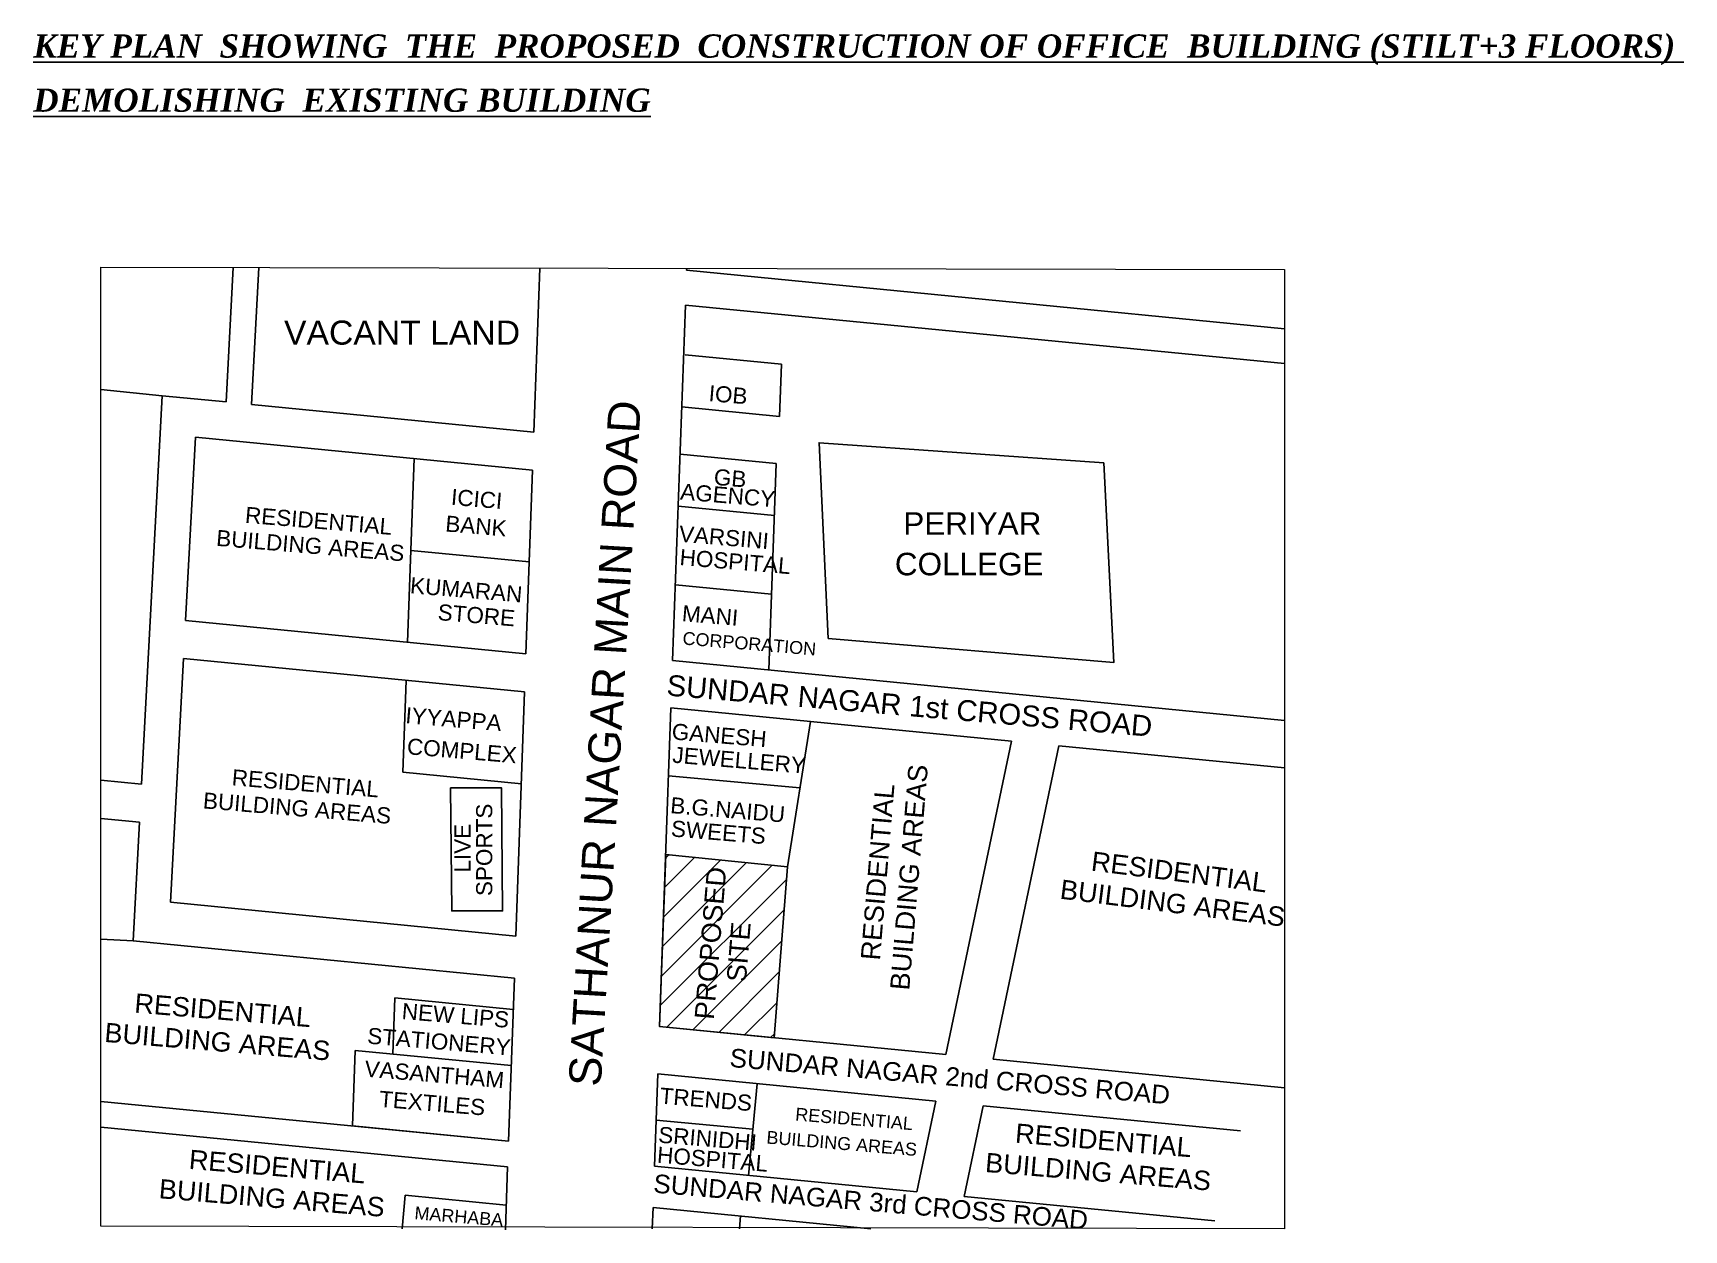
# Model space of a CAD drawing. Header units: metres. Extents: x 27 to 171, y 4 to 129.
# Drawn here: x 135.06 to 170.57, y 103.58 to 129.33 of the extents above; entities that cross this region are included whole.
import ezdxf

# ---------------------------------------------------------------- set-up
doc = ezdxf.new("R2010")
doc.units = ezdxf.units.M
doc.header["$MEASUREMENT"] = 0
doc.layers.add('LOCATION_PLAN', color=7, linetype='Continuous', lineweight=0)
doc.styles.get("Standard").update_dxf_attribs({"font": 'arial.ttf'})
doc.styles.add('style3', font='timesbi.ttf', dxfattribs={"height": 0.23})

msp = doc.modelspace()

# ---------------------------------------------------------------- hatches: boundary and pattern name
h = msp.add_hatch()
h.set_pattern_fill('ANSI31', color=256, scale=3.461538)
h.set_pattern_definition([(45, (1388.78727, -5695.77052), (-0.305959665, 0.305959665), [])])
h.paths.add_polyline_path([(151.283, 111.387), (148.665, 111.654), (148.533, 107.953), (150.996, 107.712)])
h.paths.add_polyline_path([(150.494, 108.782), (150.619, 110.281), (149.977, 110.335), (149.852, 108.835)], flags=24)
h.paths.add_polyline_path([(149.804, 107.975), (150.095, 111.467), (149.452, 111.521), (149.162, 108.029)], flags=24)

# ---------------------------------------------------------------- linework, layer by layer
for p, q in [((139.363, 124.285), (139.208, 121.391)), ((139.914, 124.284), (139.756, 121.338)), ((145.958, 124.271), (145.831, 120.744)), ((149.118, 124.264), (149.116, 124.223)), ((149.116, 124.223), (161.978, 122.965)), ((149.089, 123.476), (148.815, 115.827)), ((149.089, 123.476), (161.978, 122.216)), ((149.082, 122.403), (151.153, 122.2)), ((151.153, 122.2), (151.112, 121.079)), ((136.511, 121.655), (137.837, 121.525)), ((137.837, 121.525), (137.389, 113.167)), ((137.837, 121.525), (139.208, 121.391)), ((137.837, 121.525), (139.208, 121.391)), ((139.756, 121.338), (145.831, 120.744)), ((149.011, 121.285), (151.112, 121.079)), ((138.551, 120.634), (138.339, 116.687)), ((138.551, 120.634), (145.802, 119.925)), ((143.253, 120.174), (143.111, 116.22)), ((148.974, 120.27), (151.045, 120.068)), ((151.045, 120.068), (150.886, 115.624)), ((145.802, 119.925), (145.66, 115.971)), ((148.934, 119.149), (151.005, 118.946)), ((145.731, 117.948), (143.182, 118.197)), ((148.873, 117.458), (150.944, 117.255)), ((138.339, 116.687), (145.66, 115.971)), ((138.295, 115.869), (138.014, 110.627)), ((138.295, 115.869), (145.631, 115.152)), ((148.815, 115.827), (161.978, 114.54)), ((143.082, 115.401), (143.011, 113.424)), ((145.631, 115.152), (145.443, 109.9)), ((148.778, 114.807), (148.533, 107.953)), ((148.778, 114.807), (156.103, 114.091)), ((151.78, 114.514), (151.283, 111.387)), ((156.103, 114.091), (154.689, 107.351)), ((157.123, 113.992), (155.708, 107.251)), ((157.123, 113.992), (161.978, 113.517)), ((145.56, 113.175), (143.011, 113.424)), ((148.726, 113.346), (151.553, 113.088)), ((136.511, 113.252), (137.389, 113.167)), ((136.511, 112.43), (137.345, 112.349)), ((137.345, 112.349), (137.208, 109.799)), ((138.014, 110.627), (145.443, 109.9)), ((137.208, 109.799), (136.511, 109.836)), ((137.208, 109.799), (145.41, 108.997)), ((145.41, 108.997), (145.284, 105.487)), ((142.837, 108.572), (142.793, 107.363)), ((145.386, 108.323), (142.837, 108.572)), ((148.533, 107.953), (154.689, 107.351)), ((141.986, 107.442), (141.927, 105.815)), ((145.343, 107.114), (141.986, 107.442)), ((148.496, 106.934), (148.425, 104.95)), ((148.496, 106.934), (154.478, 106.349)), ((155.708, 107.251), (161.978, 106.638)), ((150.448, 104.752), (150.63, 106.725)), ((136.511, 106.345), (145.284, 105.487)), ((154.478, 106.349), (154.069, 104.398)), ((155.498, 106.249), (155.088, 104.298)), ((155.498, 106.249), (161.034, 105.708)), ((148.461, 105.942), (150.54, 105.75)), ((136.511, 105.792), (145.265, 104.936)), ((145.284, 105.487), (141.927, 105.815)), ((145.265, 104.936), (145.216, 103.578)), ((148.425, 104.95), (154.069, 104.398)), ((143.064, 104.327), (142.993, 103.605)), ((143.064, 104.327), (145.235, 104.115)), ((148.393, 104.063), (148.377, 103.605)), ((148.393, 104.063), (153.081, 103.605)), ((155.088, 104.298), (160.475, 103.772)), ((150.253, 103.605), (150.278, 103.879))]:
    msp.add_line(p, q)
for points in [[(158.087, 120.081), (151.965, 120.514), (152.164, 116.303), (158.305, 115.785)], [(144.036, 113.092), (145.13, 113.092), (145.156, 110.44), (144.062, 110.44)]]:
    msp.add_lwpolyline(points, close=True)
at = {"ltscale": 0.025}
msp.add_lwpolyline([(151.283, 111.387), (150.996, 107.712), (148.533, 107.953), (148.665, 111.654)], close=True, dxfattribs=at)
at = {"layer": 'LOCATION_PLAN'}
msp.add_lwpolyline([(136.511, 124.291), (161.978, 124.237), (161.978, 103.605), (136.511, 103.659)], close=True, dxfattribs=at)

# ---------------------------------------------------------------- texts
at = {"style": 'style3'}
for s, p in [('%%UKEY PLAN  SHOWING  THE  PROPOSED  CONSTRUCTION OF OFFICE  BUILDING (STILT+3 FLOORS) ', (135.061, 128.798)), ('%%UDEMOLISHING  EXISTING BUILDING', (135.061, 127.633))]:
    msp.add_text(s, height=0.5, dxfattribs=at).set_placement(p)
for s, height, p in [('VACANT LAND', 0.51923, (140.455, 122.623)), ('PERIYAR', 0.4846, (153.776, 118.534)), ('COLLEGE', 0.4846, (153.595, 117.661))]:
    msp.add_text(s, height=height).set_placement(p)
for s, height, rotation, p in [('IOB', 0.3462, 355.2429, (149.58, 121.409)), ('SATHANUR NAGAR MAIN ROAD', 0.69231, 86.6386, (147.267, 106.651)), ('GB', 0.3462, 355.2429, (149.691, 119.609)), ('ICICI', 0.3462, 355.2429, (144.037, 119.178)), ('AGENCY', 0.3462, 355.2429, (148.969, 119.293)), ('RESIDENTIAL ', 0.34615, 355.2429, (139.606, 118.793)), ('BUILDING AREAS', 0.34615, 355.2429, (138.986, 118.297)), ('BANK', 0.3462, 355.2429, (143.915, 118.605)), ('VARSINI', 0.3462, 355.2429, (148.94, 118.385)), ('HOSPITAL', 0.3462, 355.2429, (148.955, 117.884)), ('KUMARAN', 0.3462, 355.2429, (143.156, 117.277)), ('STORE', 0.3462, 355.2429, (143.75, 116.7)), ('MANI', 0.3462, 355.2429, (149.005, 116.675)), ('CORPORATION', 0.27692, 355.2429, (149.019, 116.174)), ('SUNDAR NAGAR 1st CROSS ROAD', 0.45, 355.1317, (148.672, 115.077)), ('IYYAPPA', 0.3462, 355.2429, (143.056, 114.481)), ('GANESH', 0.3462, 355.2429, (148.785, 114.133)), ('COMPLEX', 0.3462, 355.2429, (143.089, 113.813)), ('JEWELLERY', 0.3462, 355.2429, (148.8, 113.632)), ('RESIDENTIAL ', 0.34615, 355.2429, (139.321, 113.145)), ('BUILDING AREAS', 0.41538, 85.2429, (153.904, 108.722)), ('BUILDING AREAS', 0.34615, 355.2429, (138.701, 112.649)), ('RESIDENTIAL ', 0.41538, 85.2429, (153.273, 109.367)), ('SPORTS', 0.3462, 90, (144.934, 110.761)), ('B.G.NAIDU', 0.3462, 355.2429, (148.754, 112.547)), ('LIVE ', 0.3462, 90, (144.467, 111.267)), ('SWEETS', 0.3462, 355.2429, (148.769, 112.046)), ('RESIDENTIAL ', 0.41538, 352.8536, (157.801, 111.311)), ('PROPOSED', 0.4154, 85.2429, (149.699, 108.092)), ('BUILDING AREAS', 0.41538, 352.8536, (157.13, 110.707)), ('SITE', 0.4154, 85.2429, (150.389, 108.898)), ('RESIDENTIAL ', 0.41538, 355.2429, (137.225, 108.256)), ('NEW LIPS', 0.3462, 355.2429, (142.978, 108.117)), ('BUILDING AREAS', 0.41538, 355.2429, (136.58, 107.625)), ('STATIONERY', 0.3462, 355.2429, (142.235, 107.588)), ('SUNDAR NAGAR 2nd CROSS ROAD', 0.4, 355.1317, (150.029, 107.087)), ('VASANTHAM', 0.3462, 355.2429, (142.176, 106.878)), ('TEXTILES', 0.3462, 355.2429, (142.491, 106.229)), ('TRENDS', 0.3462, 355.2429, (148.525, 106.298)), ('RESIDENTIAL ', 0.27692, 355.2429, (151.444, 105.935)), ('RESIDENTIAL ', 0.41538, 355.2429, (156.171, 105.458)), ('SRINIDHI', 0.3462, 355.2429, (148.495, 105.459)), ('BUILDING AREAS', 0.27692, 355.2429, (150.824, 105.438)), ('RESIDENTIAL ', 0.41538, 355.2429, (138.397, 104.893)), ('HOSPITAL', 0.3462, 355.2429, (148.47, 105.027)), ('BUILDING AREAS', 0.41538, 355.2429, (155.526, 104.827)), ('SUNDAR NAGAR 3rd CROSS ROAD', 0.4, 355.1317, (148.389, 104.383)), ('BUILDING AREAS', 0.41538, 355.2429, (137.751, 104.262)), ('MARHABA', 0.2769, 355.2429, (143.253, 103.811))]:
    msp.add_text(s, height=height, rotation=rotation).set_placement(p)

doc.saveas('drawing.dxf')
